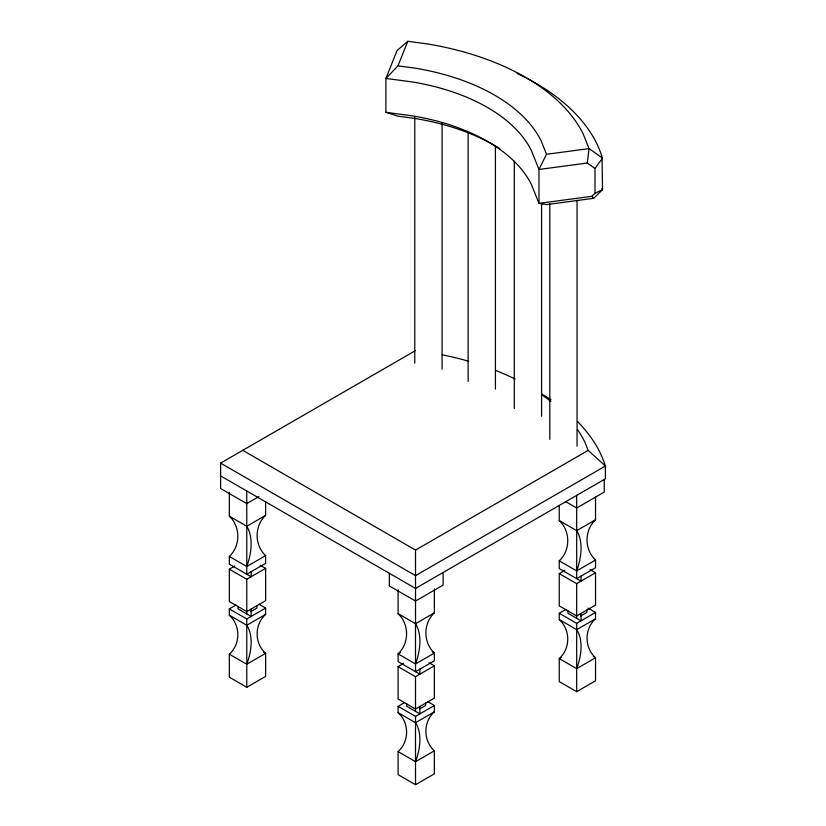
<?xml version="1.0" encoding="UTF-8"?>
<svg xmlns="http://www.w3.org/2000/svg" width="826" height="826" viewBox="0 0 826 826"><rect width="100%" height="100%" fill="white"/><g stroke="black" fill="none" stroke-linecap="round" stroke-linejoin="round"><path stroke-width="1.24" d="M385.907 112.326L412.38 115.857A173.212 99.998 0 0 1 531.469 184.611L538.975 203.361L591.839 196.309L594.988 193.253L594.988 168.483L587.255 163.032L589.052 148.608L583.197 133.977A227.005 131.055 0 0 0 427.135 43.881L407.796 41.3L397.058 50.551L385.907 78.429L385.907 112.326L397.977 116.187L415.148 118.479A183.289 105.821 0 0 1 499.864 148.649M517.066 73.421A240.851 139.057 0 0 1 602.02 156.837L602.536 189.681L593.636 198.323L546.513 204.611L538.975 203.361L538.975 169.464L531.469 150.714A173.212 99.998 0 0 0 412.38 81.96L385.907 78.429L397.977 65.863L407.796 41.3M397.977 65.863L415.148 68.155A183.289 105.821 0 0 1 541.164 140.905L546.513 154.286L538.975 169.464L587.255 163.032M594.988 168.483L602.536 158.107L589.052 148.608L546.513 154.286M251.125 571.716L251.125 576.755L229.329 564.168L229.329 556.456C240.665 545.831 240.665 526.823 229.329 516.198L229.329 492.296M265.621 501.537L265.621 515.372C254.284 526.007 254.284 545.005 265.621 555.64L265.621 563.353L246.767 574.235L246.767 490.995M434.373 588.907L434.373 612.809C423.046 623.434 423.046 642.442 434.373 653.067L434.373 660.779L415.519 671.662L415.519 550.075L242.751 450.335M581.039 576.104L581.039 581.143L559.243 568.556L559.243 560.844C570.58 550.219 570.58 531.211 559.243 520.587L559.243 505.491M595.536 497.118L595.536 519.76C584.199 530.395 584.199 549.393 595.536 560.028L595.536 567.741L576.682 578.623L576.682 495.383M259.085 604.302L265.621 608.081L265.621 614.389C254.305 624.528 254.305 643.227 265.621 653.366L265.621 676.38L246.767 687.273L229.329 677.206L229.329 654.192C240.645 644.053 240.645 625.344 229.329 615.205L229.329 608.896L235.988 605.055M427.837 701.728L434.373 705.507L434.373 711.816C423.057 721.955 423.057 740.664 434.373 750.803L434.373 773.817L415.519 784.7L398.091 774.633L398.091 751.619C409.407 741.48 409.407 722.781 398.091 712.642L398.091 706.333L404.74 702.482M587.905 608.06L595.536 612.469L595.536 618.777C584.219 628.916 584.219 647.615 595.536 657.754L595.536 680.769L576.682 691.661L559.243 681.595L559.243 658.58C570.559 648.441 570.559 629.732 559.243 619.593L559.243 613.284L565.903 609.443M258.899 496.612L246.767 503.612L220.614 488.517L220.614 463.118L415.416 350.647M229.329 516.198L246.767 526.265L265.621 515.372M260.169 565.232L265.621 568.381L265.621 600.688L246.767 611.57L229.329 601.514L229.329 569.207L234.873 565.996M229.329 556.456L246.767 566.522L265.621 555.64M229.329 569.207L246.767 579.263L265.621 568.381M250.815 611.591L256.907 608.081L256.907 605.613M229.329 608.896L246.767 618.963L265.621 608.081M229.329 615.205L246.767 625.272L265.621 614.389M415.519 550.075L588.184 450.397L605.386 466.029L605.386 478.812L415.519 588.422L220.614 475.9M229.329 654.192L246.767 664.259L265.621 653.366L263.442 652.117M398.091 589.723L398.091 613.625L415.519 623.692L434.373 612.809M559.243 520.587L576.682 530.653L595.536 519.76M400.311 652.612L398.091 653.893L398.091 661.605L419.876 674.181L419.876 669.153M428.931 662.669L434.373 665.808L434.373 698.125L415.519 709.007L398.091 698.941L398.091 666.634L403.635 663.433M590.084 569.62L595.536 572.769L595.536 605.076L576.682 615.959L559.243 605.902L559.243 573.595L564.788 570.384M398.091 613.625C409.417 624.26 409.417 643.258 398.091 653.893L415.519 663.959L434.373 653.067L432.194 651.807M559.243 560.844L576.682 570.911L595.536 560.028M398.091 666.634L415.519 676.7L434.373 665.808M559.243 573.595L576.682 583.652L595.536 572.769M419.577 709.018L425.658 705.507L425.658 703.05M580.73 615.979L586.821 612.469L586.821 610.001M398.091 706.333L415.519 716.39L434.373 705.507M559.243 613.284L576.682 623.351L595.536 612.469M398.091 712.642L415.519 722.709L434.373 711.816M559.243 619.593L576.682 629.66L595.536 618.777M561.463 657.3L559.243 658.58L576.682 668.647L595.536 657.754L593.357 656.505M398.091 751.619L415.519 761.686L434.373 750.803M594.988 193.253L602.536 189.681L602.02 188.411M565.779 501.712L576.682 508L604.25 492.079L604.25 479.462M220.614 463.118L415.519 575.639L605.386 466.029A240.851 139.057 0 0 0 577.632 421.663M591.839 196.309L593.636 198.323M588.184 450.397L584.808 441.972A225.178 130.002 0 0 0 577.436 429.479M581.039 613.45L581.039 620.832L567.958 613.284L567.958 610.827M577.054 200.233L577.054 446.133M576.682 583.652L576.682 618.313M576.682 623.351L576.682 691.661M549.817 203.764L549.817 439.37M541.577 203.846L541.577 416.263M514.309 161.246L514.309 408.436M495.414 145.748L495.414 389.077M468.125 132.986L468.125 381.457M443.097 572.511L443.097 585.128L415.519 601.049L389.366 585.944L389.366 573.327M442.075 123.291L442.075 369.191M419.876 706.488L419.876 713.881L406.805 706.333L406.805 703.866M415.519 676.7L415.519 711.362M415.519 716.39L415.519 784.7M414.766 117.189L414.766 363.089M251.125 609.061L251.125 616.444L238.043 608.896L238.043 606.439M246.767 579.263L246.767 613.924M246.767 618.963L246.767 687.273M442.106 354.798A225.178 130.002 0 0 1 468.817 361.292M495.662 370.42A225.178 130.002 0 0 1 515.197 379.103M542.806 395.478A225.178 130.002 0 0 1 550.766 401.457M541.784 393.961A240.851 139.057 0 0 1 551.035 399.836M576.682 530.653A52.389 30.252 -60 0 1 576.682 570.911M576.682 629.66A49.312 28.466 -60 0 1 576.682 668.647M246.767 526.265A52.389 30.252 -60 0 1 246.767 566.522M246.767 625.272A49.312 28.466 -60 0 1 246.767 664.259M415.519 623.692A52.389 30.252 -60 0 1 415.519 663.959M415.519 722.709A49.312 28.466 -60 0 1 415.519 761.686"/></g></svg>
